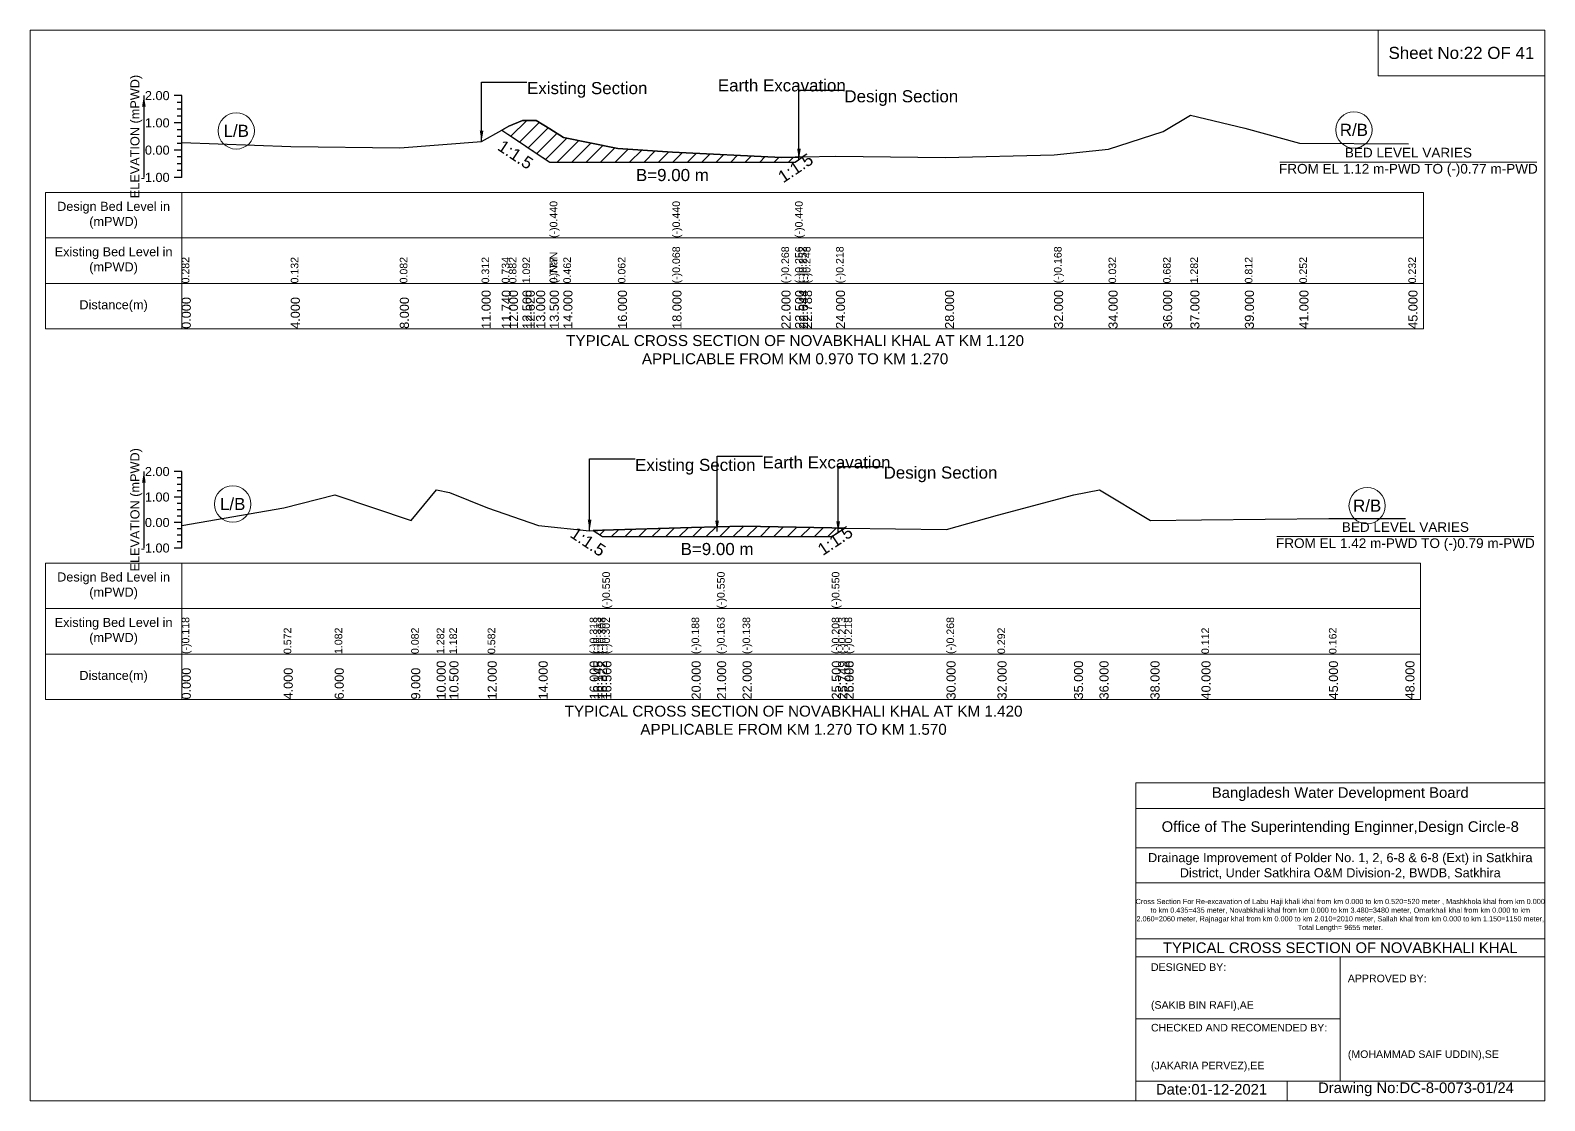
# Model space of a CAD drawing. Header units: inches. Extents: x 93000 to 486000, y -4242 to 0.
# Drawn here: x 310000 to 316000, y -4242 to 0 of the extents above; entities that cross this region are included whole.
import ezdxf

# ---------------------------------------------------------------- set-up
doc = ezdxf.new("R2010")
doc.units = ezdxf.units.IN
doc.header["$LTSCALE"] = 7
doc.header["$MEASUREMENT"] = 0
doc.linetypes.add('DASHED', pattern=[0.75, 0.5, -0.25])
for name, color, linetype, lineweight in [('Cross section Data Border', 7, 'Continuous', 9), ('Cross Section Labels', 7, 'Continuous', 9), ('Design_Bed_Level for Xsection', 7, 'DASHED', 25), ('Existing_Bed_Level for Xsection', 7, 'Continuous', 25), ('Long Section Labels', 7, 'Continuous', 9)]:
    doc.layers.add(name, color=color, linetype=linetype, lineweight=lineweight)
doc.styles.get("Standard").update_dxf_attribs({"font": 'arial.ttf'})
doc.dimstyles.get("Standard").update_dxf_attribs({"dimtxt": 0.18, "dimasz": 0.18, "dimexe": 0.18, "dimexo": 0.0625, "dimgap": 0.09, "dimtad": 0, "dimtih": 1, "dimtoh": 1, "dimdec": 4, "dimzin": 0, "dimdsep": 46, "dimtxsty": 'Standard', "dimcen": 0.09, "dimadec": 0, "dimazin": 0, "dimtfac": 1, "dimtdec": 4, "dimtofl": 0, "dimtmove": 0, "dimatfit": 3, "dimfxl": 1, "dimtolj": 1, "dimtzin": 0, "dimarcsym": 0})

msp = doc.modelspace()

# ---------------------------------------------------------------- hatches: boundary and pattern name
at = {"layer": 'Existing_Bed_Level for Xsection'}
h = msp.add_hatch(dxfattribs=at)
h.set_pattern_fill('ANSI31', color=256, scale=324, style=0)
h.paths.add_polyline_path([(311867.9, -395.8), (311896, -414.6), (311950, -450.6), (311962.9, -459.2), (312004, -486.6), (312058, -522.6), (312112, -522.6), (312328, -522.6), (312544, -522.6), (312976, -522.6), (313030, -522.6), (313045.5, -512.2), (313061.1, -501.9), (313045.5, -502.3), (313030, -502.6), (312976, -504), (312544, -482.4), (312328, -468.4), (312112, -425.2), (312058, -391.1), (312004, -357.1), (311962.9, -357.1), (311950, -357.1), (311896, -379.8)])
h = msp.add_hatch(dxfattribs=at)
h.set_pattern_fill('ANSI31', color=256, scale=303, style=0)
h.paths.add_polyline_path([(312230.6, -1982.5), (312248.6, -1994.5), (312266.5, -2006.4), (312620, -2006.4), (312721, -2006.4), (312822, -2006.4), (313175.5, -2006.4), (313200.7, -1989.7), (313225.8, -1972.9), (313200.7, -1972.4), (313175.5, -1971.9), (312822, -1964.8), (312721, -1967.3), (312620, -1969.9), (312266.5, -1981.4), (312248.6, -1981.9)])

# ---------------------------------------------------------------- linework, layer by layer
at = {"layer": 'Cross section Data Border'}
for points in [[(310000, 0), (316000, 0), (316000, -4242), (310000, -4242)], [(315340, 0), (316000, 0), (316000, -180), (315340, -180)], [(310060, -643.1), (315520, -643.1), (315520, -1183.1), (310060, -1183.1)], [(310060, -2111.9), (315508, -2111.9), (315508, -2651.9), (310060, -2651.9)]]:
    msp.add_lwpolyline(points, close=True, dxfattribs=at)
for points in [[(310600, -643.1), (310600, -1183.1)], [(310060, -823.1), (315520, -823.1)], [(310060, -1003.1), (315520, -1003.1)], [(310600, -2111.9), (310600, -2651.9)], [(310060, -2291.9), (315508, -2291.9)], [(310060, -2471.9), (315508, -2471.9)], [(314380, -4242), (314380, -2982), (316000, -2982)], [(314380, -3084), (316000, -3084)], [(314380, -3240), (316000, -3240)], [(314380, -3378), (316000, -3378)], [(314380, -3600), (316000, -3600)], [(314380, -3672), (316000, -3672)], [(315190, -3672), (315190, -4164)], [(314380, -3918), (315190, -3918)], [(314380, -4164), (316000, -4164)], [(314980, -4164), (314980, -4242)]]:
    msp.add_lwpolyline(points, dxfattribs=at)
at = {"layer": 'Cross Section Labels'}
for points in [[(314951, -522.6), (315969, -522.6)], [(314939, -2006.4), (315957, -2006.4)]]:
    msp.add_lwpolyline(points, dxfattribs=at)
for centre in [(310816, -398.7), (315244, -394.9), (310802, -1877.5), (315296.5, -1884)]:
    msp.add_circle(centre, 72, dxfattribs=at)
at = {"layer": 'Design_Bed_Level for Xsection'}
for points in [[(311867.9, -395.8), (311962.9, -459.2), (312058, -522.6), (312544, -522.6), (313030, -522.6), (313045.5, -512.2), (313061.1, -501.9)], [(312230.6, -1982.5), (312248.6, -1994.5), (312266.5, -2006.4), (312721, -2006.4), (313175.5, -2006.4), (313200.7, -1989.7), (313225.8, -1972.9)]]:
    msp.add_lwpolyline(points, dxfattribs=at)
at = {"layer": 'Existing_Bed_Level for Xsection'}
for points in [[(310600, -259.1), (310570, -259.1)], [(310600, -286.1), (310582, -286.1)], [(310600, -583.1), (310600, -475.1), (310600, -367.1), (310600, -259.1)], [(310600, -313.1), (310582, -313.1)], [(310600, -340.1), (310582, -340.1)], [(310600, -444.6), (311032, -460.8), (311464, -466.2), (311788, -441.4), (311867.9, -395.8), (311896, -379.8), (311950, -357.1), (311962.9, -357.1), (312004, -357.1), (312058, -391.1), (312058, -391.1), (312112, -425.2), (312328, -468.4), (312544, -482.4), (312544, -482.4), (312976, -504), (313030, -502.6), (313030, -502.6), (313045.5, -502.3), (313061.1, -501.9), (313192, -498.6), (313624, -504), (314056, -493.2), (314272, -471.6), (314488, -401.4), (314596, -336.6), (314812, -387.4), (315028, -447.8), (315460, -450)], [(310600, -367.1), (310570, -367.1)], [(310600, -394.1), (310582, -394.1)], [(310600, -475.1), (310570, -475.1)], [(310600, -421.1), (310582, -421.1)], [(310600, -448.1), (310582, -448.1)], [(310600, -502.1), (310582, -502.1)], [(310600, -529.1), (310582, -529.1)], [(310600, -583.1), (310570, -583.1)], [(310600, -556.1), (310582, -556.1)], [(310600, -1748.9), (310570, -1748.9)], [(310600, -1774.1), (310582, -1774.1)], [(310600, -1799.4), (310582, -1799.4)], [(310600, -2051.9), (310600, -1950.9), (310600, -1849.9), (310600, -1748.9)], [(310600, -1849.9), (310570, -1849.9)], [(310600, -1824.6), (310582, -1824.6)], [(310600, -1962.8), (311004, -1893.1), (311206, -1841.6), (311509, -1942.6), (311610, -1821.4), (311660.5, -1831.5), (311812, -1892.1), (312014, -1962.8), (312216, -1983), (312230.6, -1982.5), (312248.6, -1981.9), (312266.5, -1981.4), (312266.5, -1981.4), (312620, -1969.9), (312721, -1967.3), (312721, -1967.3), (312822, -1964.8), (313175.5, -1971.9), (313175.5, -1971.9), (313200.7, -1972.4), (313225.8, -1972.9), (313226, -1972.9), (313630, -1978), (313832, -1921.4), (314135, -1841.6), (314236, -1821.4), (314438, -1942.6), (314640, -1939.6), (315145, -1934.5), (315448, -1934.5)], [(310600, -1875.1), (310582, -1875.1)], [(310600, -1900.4), (310582, -1900.4)], [(310600, -1950.9), (310570, -1950.9)], [(310600, -1925.6), (310582, -1925.6)], [(310600, -1976.1), (310582, -1976.1)], [(310600, -2001.4), (310582, -2001.4)], [(310600, -2026.6), (310582, -2026.6)], [(310600, -2051.9), (310570, -2051.9)]]:
    msp.add_lwpolyline(points, dxfattribs=at)
for points in [[(311867.9, -395.8), (311867.9, -395.8), (311896, -414.6), (311950, -450.6), (311962.9, -459.2), (312004, -486.6), (312058, -522.6), (312058, -522.6), (312112, -522.6), (312328, -522.6), (312544, -522.6), (312544, -522.6), (312976, -522.6), (313030, -522.6), (313030, -522.6), (313045.5, -512.2), (313061.1, -501.9), (313061.1, -501.9), (313061.1, -501.9), (313045.5, -502.3), (313030, -502.6), (313030, -502.6), (312976, -504), (312544, -482.4), (312544, -482.4), (312328, -468.4), (312112, -425.2), (312058, -391.1), (312058, -391.1), (312004, -357.1), (311962.9, -357.1), (311950, -357.1), (311896, -379.8), (311867.9, -395.8)], [(312230.6, -1982.5), (312230.6, -1982.5), (312248.6, -1994.5), (312266.5, -2006.4), (312266.5, -2006.4), (312620, -2006.4), (312721, -2006.4), (312721, -2006.4), (312822, -2006.4), (313175.5, -2006.4), (313175.5, -2006.4), (313200.7, -1989.7), (313225.8, -1972.9), (313225.8, -1972.9), (313225.8, -1972.9), (313200.7, -1972.4), (313175.5, -1971.9), (313175.5, -1971.9), (312822, -1964.8), (312721, -1967.3), (312721, -1967.3), (312620, -1969.9), (312266.5, -1981.4), (312266.5, -1981.4), (312248.6, -1981.9), (312230.6, -1982.5)]]:
    msp.add_lwpolyline(points, close=True, dxfattribs=at)

# ---------------------------------------------------------------- texts
at = {"layer": 'Cross section Data Border', "attachment_point": 5}
for s, insert, char_height in [('Sheet No:22 OF 41', (315670, -90), 48), ('Bangladesh Water Development Board', (315190, -3027), 42), ('Office of The Superintending Enginner,Design Circle-8', (315190, -3162), 42)]:
    msp.add_mtext(s, dxfattribs=dict(at, insert=insert, char_height=char_height))
at = {"layer": 'Cross section Data Border'}
for s, insert, char_height, width, attachment_point in [('Design Bed Level in (mPWD)', (310330, -733.1), 36, 480, 5), ('Existing Bed Level in (mPWD)', (310330, -913.1), 36, 480, 5), ('Distance(m)', (310330, -1093.1), 36, 480, 5), ('Design Bed Level in (mPWD)', (310330, -2201.9), 36, 480, 5), ('Existing Bed Level in (mPWD)', (310330, -2381.9), 36, 480, 5), ('Distance(m)', (310330, -2561.9), 36, 480, 5), ('Drainage Improvement of Polder No. 1, 2, 6-8 & 6-8 (Ext) in Satkhira District, Under Satkhira O&M Division-2, BWDB, Satkhira', (315190, -3312), 36, 1680, 5), ('Cross Section For Re-excavation of Labu Haji khali khal from km 0.000 to km 0.520=520 meter , Mashkhola khal from km 0.000 to km 0.435=435 meter, Novabkhali khal from km 0.000 to km 3.480=3480 meter, Omarkhali khal from km 0.000 to km 2.060=2060 meter, Rajnagar khal from km 0.000 to km 2.010=2010 meter, Sallah khal from km 0.000 to km 1.150=1150 meter, Total Length= 9655 meter. ', (315190, -3507), 20.5611, 1620, 5), ('TYPICAL CROSS SECTION OF NOVABKHALI KHAL', (315190, -3636), 42, 1680, 5), ('DESIGNED BY:^J^J^J(SAKIB BIN RAFI),AE', (314440, -3792), 30, 840, 4), ('APPROVED BY:^J^J^J^J^J^J(MOHAMMAD SAIF UDDIN),SE', (315220, -3912), 30, 840, 4), ('CHECKED AND RECOMENDED BY:^J^J^J(JAKARIA PERVEZ),EE', (314440, -4032), 30, 840, 4), ('Date:01-12-2021', (314680, -4197), 42, 840, 5), ('Drawing No:DC-8-0073-01/24', (315490, -4197), 42, 1320, 5)]:
    msp.add_mtext(s, dxfattribs=dict(at, insert=insert, char_height=char_height, width=width, attachment_point=attachment_point))
at = {"layer": 'Cross Section Labels'}
for s, insert, char_height, attachment_point in [('Existing Section', (311968, -205.1), 48, 1), ('Earth Excavation', (312724, -194.3), 48, 1), ('Design Section', (313225.5, -237.5), 48, 1), ('L/B', (310816, -398.7), 48, 5), ('R/B', (315244, -394.9), 48, 5), ('BED LEVEL VARIES ^JFROM EL 1.12 m-PWD TO (-)0.77 m-PWD', (315460, -522.6), 38.4, 5), ('B=9.00 m', (312544, -549.6), 48, 2), ('TYPICAL CROSS SECTION OF NOVABKHALI KHAL AT KM 1.120^JAPPLICABLE FROM KM 0.970 TO KM 1.270', (313030, -1266), 43.2, 5), ('Existing Section', (312396, -1698.4), 48, 1), ('Earth Excavation', (312901, -1688.3), 48, 1), ('Design Section', (313380.7, -1728.7), 48, 1), ('L/B', (310802, -1877.5), 48, 5), ('R/B', (315296.5, -1884), 48, 5), ('BED LEVEL VARIES ^JFROM EL 1.42 m-PWD TO (-)0.79 m-PWD', (315448, -2006.4), 38.4, 5), ('B=9.00 m', (312721, -2031.7), 48, 2), ('TYPICAL CROSS SECTION OF NOVABKHALI KHAL AT KM 1.420^JAPPLICABLE FROM KM 1.270 TO KM 1.570', (313024, -2734.5), 43.2, 5)]:
    msp.add_mtext(s, dxfattribs=dict(at, insert=insert, char_height=char_height, attachment_point=attachment_point))
at = {"layer": 'Cross Section Labels', "char_height": 48, "attachment_point": 2}
for insert, rotation in [((311935.9, -472.7), 326.30993), ((313018.5, -525.7), 33.69007), ((312223.3, -2007.1), 326.30993), ((313175.4, -2002.3), 33.69007)]:
    msp.add_mtext('1:1.5', dxfattribs=dict(at, insert=insert, rotation=rotation))
at = {"layer": 'Existing_Bed_Level for Xsection', "char_height": 36, "attachment_point": 5, "rotation": 90}
for insert in [(310420, -421.1), (310420, -1900.4)]:
    msp.add_mtext('ELEVATION (mPWD)', dxfattribs=dict(at, insert=insert))
at = {"layer": 'Existing_Bed_Level for Xsection', "char_height": 36, "attachment_point": 6}
for s, insert in [('2.00', (310552, -259.1)), ('1.00', (310552, -367.1)), ('0.00', (310552, -475.1)), ('-1.00', (310552, -583.1)), ('2.00', (310552, -1748.9)), ('1.00', (310552, -1849.9)), ('0.00', (310552, -1950.9)), ('-1.00', (310552, -2051.9))]:
    msp.add_mtext(s, dxfattribs=dict(at, insert=insert))
at = {"layer": 'Long Section Labels', "attachment_point": 1, "rotation": 90}
for s, insert, char_height in [('(-)0.440', (312058, -823.1), 30), ('(-)0.440', (312544, -823.1), 30), ('(-)0.440', (313030, -823.1), 30), ('0.734', (311867.9, -1003.1), 30), ('(-)NaN', (312058, -1003.1), 30), ('(-)NaN', (312058, -1003.1), 30), ('(-)NaN', (312058, -1003.1), 30), ('(-)0.068', (312544, -1003.1), 30), ('(-)0.068', (312544, -1003.1), 30), ('(-)0.268', (312976, -1003.1), 30), ('(-)0.268', (312976, -1003.1), 30), ('(-)0.256', (313030, -1003.1), 30), ('(-)0.256', (313030, -1003.1), 30), ('(-)0.252', (313045.5, -1003.1), 30), ('(-)0.248', (313061.1, -1003.1), 30), ('(-)0.218', (313192, -1003.1), 30), ('(-)0.168', (314056, -1003.1), 30), ('0.282', (310600, -1003.1), 30), ('0.132', (311032, -1003.1), 30), ('0.082', (311464, -1003.1), 30), ('0.312', (311788, -1003.1), 30), ('0.882', (311896, -1003.1), 30), ('1.092', (311950, -1003.1), 30), ('1.092', (311950, -1003.1), 30), ('1.092', (311950, -1003.1), 30), ('0.777', (312058, -1003.1), 30), ('0.777', (312058, -1003.1), 30), ('0.462', (312112, -1003.1), 30), ('0.062', (312328, -1003.1), 30), ('0.032', (314272, -1003.1), 30), ('0.682', (314488, -1003.1), 30), ('1.282', (314596, -1003.1), 30), ('0.812', (314812, -1003.1), 30), ('0.252', (315028, -1003.1), 30), ('0.232', (315460, -1003.1), 30), ('0.000', (310600, -1183.1), 36), ('4.000', (311032, -1183.1), 36), ('8.000', (311464, -1183.1), 36), ('11.000', (311788, -1183.1), 36), ('11.740', (311867.9, -1183.1), 36), ('12.000', (311896, -1183.1), 36), ('12.500', (311950, -1183.1), 36), ('12.620', (311962.9, -1183.1), 36), ('13.000', (312004, -1183.1), 36), ('13.500', (312058, -1183.1), 36), ('13.500', (312058, -1183.1), 36), ('13.500', (312058, -1183.1), 36), ('14.000', (312112, -1183.1), 36), ('16.000', (312328, -1183.1), 36), ('18.000', (312544, -1183.1), 36), ('18.000', (312544, -1183.1), 36), ('18.000', (312544, -1183.1), 36), ('22.000', (312976, -1183.1), 36), ('22.500', (313030, -1183.1), 36), ('22.500', (313030, -1183.1), 36), ('22.500', (313030, -1183.1), 36), ('22.644', (313045.5, -1183.1), 36), ('22.788', (313061.1, -1183.1), 36), ('24.000', (313192, -1183.1), 36), ('28.000', (313624, -1183.1), 36), ('32.000', (314056, -1183.1), 36), ('34.000', (314272, -1183.1), 36), ('36.000', (314488, -1183.1), 36), ('37.000', (314596, -1183.1), 36), ('39.000', (314812, -1183.1), 36), ('41.000', (315028, -1183.1), 36), ('45.000', (315460, -1183.1), 36), ('(-)0.550', (312266.5, -2291.9), 30), ('(-)0.550', (312721, -2291.9), 30), ('(-)0.550', (313175.5, -2291.9), 30), ('(-)0.118', (310600, -2471.9), 30), ('(-)0.118', (310600, -2471.9), 30), ('(-)0.318', (312216, -2471.9), 30), ('(-)0.313', (312230.6, -2471.9), 30), ('(-)0.308', (312248.6, -2471.9), 30), ('(-)0.302', (312266.5, -2471.9), 30), ('(-)0.302', (312266.5, -2471.9), 30), ('(-)0.302', (312266.5, -2471.9), 30), ('(-)0.188', (312620, -2471.9), 30), ('(-)0.163', (312721, -2471.9), 30), ('(-)0.163', (312721, -2471.9), 30), ('(-)0.163', (312721, -2471.9), 30), ('(-)0.138', (312822, -2471.9), 30), ('(-)0.208', (313175.5, -2471.9), 30), ('(-)0.208', (313175.5, -2471.9), 30), ('(-)0.208', (313175.5, -2471.9), 30), ('(-)0.213', (313200.7, -2471.9), 30), ('(-)0.218', (313225.8, -2471.9), 30), ('(-)0.218', (313226, -2471.9), 30), ('(-)0.268', (313630, -2471.9), 30), ('0.572', (311004, -2471.9), 30), ('1.082', (311206, -2471.9), 30), ('1.082', (311206, -2471.9), 30), ('0.082', (311509, -2471.9), 30), ('0.082', (311509, -2471.9), 30), ('1.282', (311610, -2471.9), 30), ('1.282', (311610, -2471.9), 30), ('1.182', (311660.5, -2471.9), 30), ('0.582', (311812, -2471.9), 30), ('0.292', (313832, -2471.9), 30), ('0.112', (314640, -2471.9), 30), ('0.162', (315145, -2471.9), 30), ('0.162', (315145, -2471.9), 30), ('10.000', (311610, -2651.9), 36), ('10.500', (311660.5, -2651.9), 36), ('12.000', (311812, -2651.9), 36), ('14.000', (312014, -2651.9), 36), ('16.000', (312216, -2651.9), 36), ('16.145', (312230.6, -2651.9), 36), ('16.322', (312248.6, -2651.9), 36), ('16.500', (312266.5, -2651.9), 36), ('16.500', (312266.5, -2651.9), 36), ('16.500', (312266.5, -2651.9), 36), ('20.000', (312620, -2651.9), 36), ('21.000', (312721, -2651.9), 36), ('21.000', (312721, -2651.9), 36), ('21.000', (312721, -2651.9), 36), ('22.000', (312822, -2651.9), 36), ('25.500', (313175.5, -2651.9), 36), ('25.500', (313175.5, -2651.9), 36), ('25.500', (313175.5, -2651.9), 36), ('25.749', (313200.7, -2651.9), 36), ('25.998', (313225.8, -2651.9), 36), ('26.000', (313226, -2651.9), 36), ('30.000', (313630, -2651.9), 36), ('32.000', (313832, -2651.9), 36), ('35.000', (314135, -2651.9), 36), ('36.000', (314236, -2651.9), 36), ('38.000', (314438, -2651.9), 36), ('40.000', (314640, -2651.9), 36), ('45.000', (315145, -2651.9), 36), ('48.000', (315448, -2651.9), 36), ('0.000', (310600, -2651.9), 36), ('4.000', (311004, -2651.9), 36), ('6.000', (311206, -2651.9), 36), ('9.000', (311509, -2651.9), 36)]:
    msp.add_mtext(s, dxfattribs=dict(at, insert=insert, char_height=char_height))

# ---------------------------------------------------------------- leaders
at = {"layer": 'Cross Section Labels', "annotation_type": 0, "has_hookline": 1, "hookline_direction": 0}
for points, text_width in [([(311788, -441.4), (311788, -205.1), (311967.9, -205.1)], 467.2), ([(313045.5, -512.2), (313045.5, -237.5), (313225.4, -237.5)], 441.2), ([(312216, -1983), (312216, -1698.4), (312395.9, -1698.4)], 467.2), ([(312721, -1986.9), (312721, -1688.3), (312900.9, -1688.3)], 497), ([(313200.7, -1989.7), (313200.7, -1728.7), (313380.6, -1728.7)], 441.2)]:
    msp.add_leader(points, dimstyle='Standard', override={"dimasz": 43.2}, dxfattribs=dict(at, text_width=text_width))
at = {"layer": 'Existing_Bed_Level for Xsection'}
for points in [[(310450, -259.1), (310450, -583.1)], [(310450, -1748.9), (310450, -2051.9)]]:
    msp.add_leader(points, dimstyle='Standard', override={"dimasz": 43.2}, dxfattribs=at)

doc.saveas('drawing.dxf')
